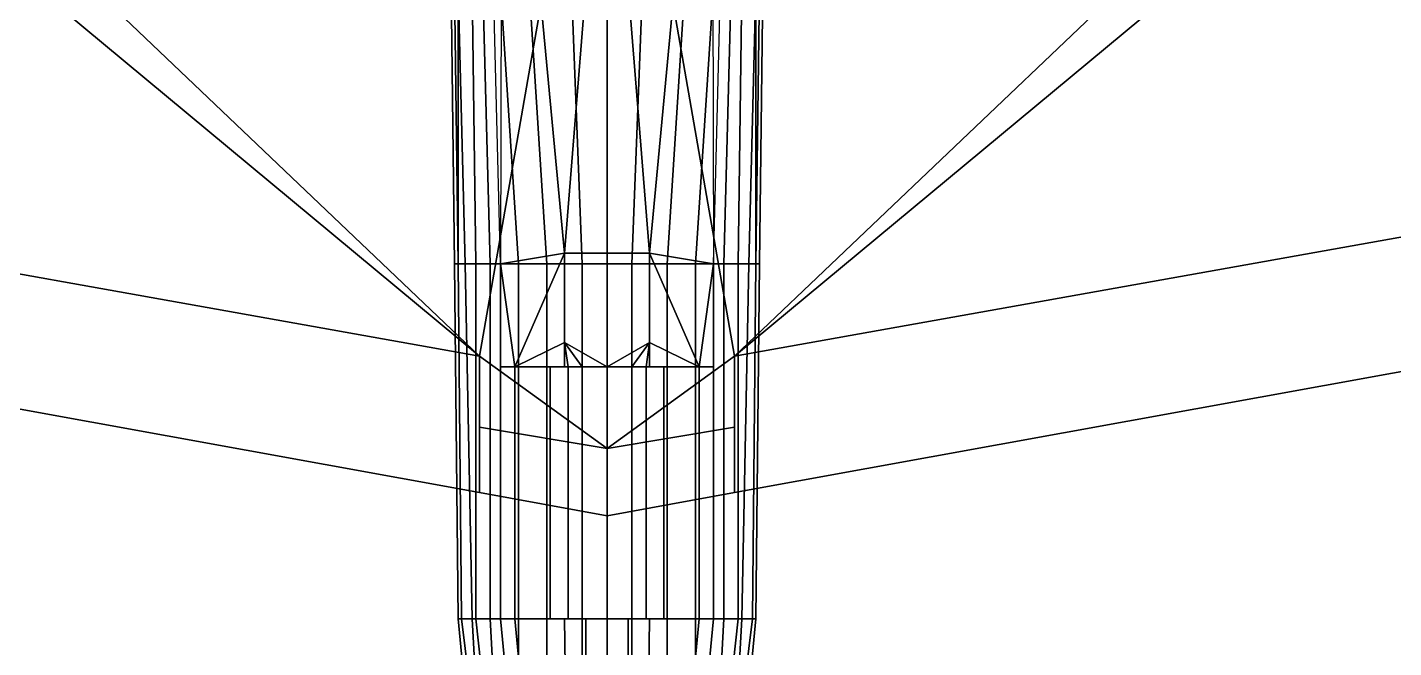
# Model space of a CAD drawing. Header units: millimetres. Extents: x -5.2 to 5.2, y -4.1 to 20.
# Drawn here: x -1.635 to 2.219, y -0.371 to 1.377 of the extents above; entities that cross this region are included whole.
import ezdxf

# ---------------------------------------------------------------- set-up
doc = ezdxf.new("R2010")
doc.units = ezdxf.units.MM
doc.header["$MEASUREMENT"] = 0
for name, color, linetype in [('h2', 6, 'Continuous'), ('w1', 5, 'Continuous'), ('w2', 1, 'Continuous')]:
    doc.layers.add(name, color=color, linetype=linetype)

msp = doc.modelspace()

# ---------------------------------------------------------------- linework, layer by layer
for points in [[(-0.43, 1.49, 0.11), (-0.44, 1.49, -0.01), (-0.43, 0.71, -0.01), (-0.42, 0.71, 0.11)], [(-0.44, 1.49, -0.19), (-0.42, 1.49, -0.33), (-0.4, 0.71, -0.42), (-0.43, 0.71, -0.16)], [(-0.44, 1.49, -0.01), (-0.44, 1.49, -0.19), (-0.43, 0.71, -0.16), (-0.43, 0.71, -0.01)], [(-0.42, 1.49, 0.14), (-0.43, 1.49, 0.11), (-0.42, 0.71, 0.11)], [(-0.42, 1.49, -0.33), (-0.35, 1.49, -0.61), (-0.33, 0.71, -0.64), (-0.4, 0.71, -0.42)], [(-0.38, 1.49, 0.25), (-0.42, 1.49, 0.14), (-0.42, 0.71, 0.11), (-0.37, 0.71, 0.25)], [(-0.32, 1.49, 0.31), (-0.38, 1.49, 0.25), (-0.37, 0.71, 0.25), (-0.3, 0.71, 0.34)], [(-0.35, 1.49, -0.61), (-0.3, 1.49, -0.72), (-0.25, 0.71, -0.78), (-0.33, 0.71, -0.64)], [(-0.3, 1.49, -0.72), (-0.22, 1.49, -0.83), (-0.17, 0.71, -0.87), (-0.25, 0.71, -0.78)], [(-0.19, 1.49, 0.37), (-0.2983, 1.49, 0.32), (-0.3, 0.71, 0.34), (-0.12, 0.74, 0.45)], [(-0.22, 1.49, -0.83), (-0.1, 1.49, -0.92), (-0.07, 0.71, -0.93), (-0.17, 0.71, -0.87)], [(-0.06, 1.49, 0.4), (-0.19, 1.49, 0.37), (-0.12, 0.74, 0.45)], [(0, 1.4212, 0.4046), (-0.06, 1.49, 0.4), (-0.12, 0.74, 0.45), (0, 0.74, 0.45)], [(-0.1, 1.49, -0.92), (0, 1.49, -0.94), (0, 0.71, -0.94), (-0.07, 0.71, -0.93)], [(-0.12, 0.74, 0.45), (-0.3, 0.71, 0.34), (-0.26, 0.42, 0.34), (-0.12, 0.74, 0.45)], [(-0.12, 0.4884, 0.678), (-0.12, 0.74, 0.45), (-0.26, 0.42, 0.34), (-0.12, 0.4884, 0.678)], [(0, 0.74, 0.45), (-0.12, 0.74, 0.45), (-0.12, 0.4884, 0.678), (0, 0.42, 0.74)], [(-0.43, 0.71, -0.16), (-0.4, 0.71, -0.42), (-0.38, -0.29, -0.57), (-0.42, -0.29, -0.28)], [(-0.43, 0.71, -0.01), (-0.43, 0.71, -0.16), (-0.42, -0.29, -0.28), (-0.42, -0.29, -0.17)], [(-0.42, 0.71, 0.11), (-0.43, 0.71, -0.01), (-0.42, -0.29, -0.17), (-0.41, -0.29, -0.01)], [(-0.37, 0.71, 0.25), (-0.42, 0.71, 0.11), (-0.41, -0.29, -0.01), (-0.37, -0.29, 0.13)], [(-0.4, 0.71, -0.42), (-0.33, 0.71, -0.64), (-0.33, -0.29, -0.7), (-0.38, -0.29, -0.57)], [(-0.3, 0.71, 0.34), (-0.37, 0.71, 0.25), (-0.37, -0.29, 0.13), (-0.3, -0.29, 0.26)], [(-0.33, 0.71, -0.64), (-0.25, 0.71, -0.78), (-0.25, -0.29, -0.81), (-0.33, -0.29, -0.7)], [(-0.26, 0.42, 0.34), (-0.3, 0.71, 0.34), (-0.3, -0.29, 0.26), (-0.26, -0.29, 0.34)], [(-0.25, 0.71, -0.78), (-0.17, 0.71, -0.87), (-0.17, -0.29, -0.86), (-0.25, -0.29, -0.81)], [(-0.17, 0.71, -0.87), (-0.07, 0.71, -0.93), (-0.07, -0.29, -0.91), (-0.17, -0.29, -0.86)], [(-0.07, 0.71, -0.93), (0, 0.71, -0.94), (0, -0.29, -0.92), (-0.07, -0.29, -0.91)], [(-0.12, 0.4884, 0.678), (-0.26, 0.42, 0.34), (-0.12, 0.42, 0.61), (-0.12, 0.4884, 0.678)], [(0, 0.42, 0.74), (-0.12, 0.4884, 0.678), (-0.07, 0.42, 0.72), (0, 0.42, 0.74)], [(-0.07, 0.42, 0.72), (-0.12, 0.4884, 0.678), (-0.11, 0.42, 0.69), (-0.07, 0.42, 0.72)], [(-0.11, 0.42, 0.69), (-0.12, 0.4884, 0.678), (-0.12, 0.42, 0.61), (-0.11, 0.42, 0.69)], [(-0.16, 0.42, 0.63), (-0.3, 0.42, 0.36), (-0.3, -0.29, 0.36), (-0.16, -0.29, 0.63)], [(-0.12, 0.42, 0.61), (-0.26, 0.42, 0.34), (-0.3, 0.42, 0.36), (-0.16, 0.42, 0.63)], [(-0.3, 0.42, 0.36), (-0.26, 0.42, 0.34), (-0.26, -0.29, 0.34), (-0.3, -0.29, 0.36)], [(-0.11, 0.42, 0.69), (-0.16, 0.42, 0.63), (-0.16, -0.29, 0.63), (-0.11, -0.29, 0.69)], [(-0.16, 0.42, 0.63), (-0.11, 0.42, 0.69), (-0.12, 0.42, 0.61), (-0.16, 0.42, 0.63)], [(-0.07, 0.42, 0.72), (-0.11, 0.42, 0.69), (-0.11, -0.29, 0.69), (-0.07, -0.29, 0.72)], [(0, 0.42, 0.74), (-0.07, 0.42, 0.72), (-0.07, -0.29, 0.72), (0, -0.29, 0.74)], [(-0.41, -0.29, -0.01), (-0.42, -0.29, -0.17), (-0.35, -1.02, -0.08), (-0.32, -1.02, 0.08)], [(-0.42, -0.29, -0.17), (-0.42, -0.29, -0.28), (-0.35, -1.02, -0.28), (-0.35, -1.02, -0.08)], [(-0.42, -0.29, -0.28), (-0.38, -0.29, -0.57), (-0.34, -1.02, -0.46), (-0.35, -1.02, -0.28)], [(-0.37, -0.29, 0.13), (-0.41, -0.29, -0.01), (-0.32, -1.02, 0.08), (-0.29, -1.02, 0.15)], [(-0.38, -0.29, -0.57), (-0.33, -0.29, -0.7), (-0.29, -1.02, -0.61), (-0.34, -1.02, -0.46)], [(-0.3, -0.29, 0.26), (-0.37, -0.29, 0.13), (-0.29, -1.02, 0.15), (-0.23, -1.02, 0.26)], [(-0.33, -0.29, -0.7), (-0.25, -0.29, -0.81), (-0.25, -1.02, -0.68), (-0.29, -1.02, -0.61)], [(-0.26, -0.29, 0.34), (-0.3, -0.29, 0.26), (-0.23, -1.02, 0.26), (-0.19, -1.02, 0.34)], [(-0.16, -0.29, 0.63), (-0.3, -0.29, 0.36), (-0.26, -0.29, 0.34), (-0.12, -0.29, 0.61)], [(-0.12, -0.29, 0.61), (-0.26, -0.29, 0.34), (-0.19, -1.02, 0.34), (-0.11, -1.02, 0.51)], [(-0.25, -0.29, -0.81), (-0.17, -0.29, -0.86), (-0.17, -1.02, -0.77), (-0.25, -1.02, -0.68)], [(-0.17, -0.29, -0.86), (-0.07, -0.29, -0.91), (-0.07, -1.02, -0.82), (-0.17, -1.02, -0.77)], [(-0.11, -0.29, 0.69), (-0.16, -0.29, 0.63), (-0.12, -0.29, 0.61), (-0.06, -0.29, 0.67)], [(-0.06, -0.29, 0.67), (-0.12, -0.29, 0.61), (-0.11, -1.02, 0.51), (-0.06, -1.02, 0.55)], [(-0.07, -0.29, 0.72), (-0.11, -0.29, 0.69), (-0.06, -0.29, 0.67)], [(-0.07, -0.29, -0.91), (0, -0.29, -0.92), (0, -1.02, -0.83), (-0.07, -1.02, -0.82)], [(0, -0.29, 0.74), (-0.07, -0.29, 0.72), (-0.06, -0.29, 0.67), (0, -0.29, 0.69)], [(0, -0.29, 0.69), (-0.06, -0.29, 0.67), (-0.06, -1.02, 0.55), (0, -1.02, 0.57)]]:
    msp.add_3dface(points)
at = {"layer": 'h2'}
for points in [[(0.1, 1.49, -0.92), (0, 1.49, -0.94), (0, 0.71, -0.94), (0.07, 0.71, -0.93)], [(0, 1.4212, 0.4046), (0.06, 1.49, 0.4), (0.12, 0.74, 0.45), (0, 0.74, 0.45)], [(0.06, 1.49, 0.4), (0.19, 1.49, 0.37), (0.12, 0.74, 0.45)], [(0.22, 1.49, -0.83), (0.1, 1.49, -0.92), (0.07, 0.71, -0.93), (0.17, 0.71, -0.87)], [(0.19, 1.49, 0.37), (0.2983, 1.49, 0.32), (0.3, 0.71, 0.34), (0.12, 0.74, 0.45)], [(0.3, 1.49, -0.72), (0.22, 1.49, -0.83), (0.17, 0.71, -0.87), (0.25, 0.71, -0.78)], [(0.35, 1.49, -0.61), (0.3, 1.49, -0.72), (0.25, 0.71, -0.78), (0.33, 0.71, -0.64)], [(0.32, 1.49, 0.31), (0.38, 1.49, 0.25), (0.37, 0.71, 0.25), (0.3, 0.71, 0.34)], [(0.42, 1.49, -0.33), (0.35, 1.49, -0.61), (0.33, 0.71, -0.64), (0.4, 0.71, -0.42)], [(0.38, 1.49, 0.25), (0.42, 1.49, 0.14), (0.42, 0.71, 0.11), (0.37, 0.71, 0.25)], [(0.44, 1.49, -0.19), (0.42, 1.49, -0.33), (0.4, 0.71, -0.42), (0.43, 0.71, -0.16)], [(0.42, 1.49, 0.14), (0.43, 1.49, 0.11), (0.42, 0.71, 0.11)], [(0.43, 1.49, 0.11), (0.44, 1.49, -0.01), (0.43, 0.71, -0.01), (0.42, 0.71, 0.11)], [(0.44, 1.49, -0.01), (0.44, 1.49, -0.19), (0.43, 0.71, -0.16), (0.43, 0.71, -0.01)], [(0, 0.74, 0.45), (0.12, 0.74, 0.45), (0.12, 0.4884, 0.678), (0, 0.42, 0.74)], [(0.12, 0.4884, 0.678), (0.12, 0.74, 0.45), (0.26, 0.42, 0.34), (0.12, 0.4884, 0.678)], [(0.12, 0.74, 0.45), (0.3, 0.71, 0.34), (0.26, 0.42, 0.34), (0.12, 0.74, 0.45)], [(0.07, 0.71, -0.93), (0, 0.71, -0.94), (0, -0.29, -0.92), (0.07, -0.29, -0.91)], [(0.17, 0.71, -0.87), (0.07, 0.71, -0.93), (0.07, -0.29, -0.91), (0.17, -0.29, -0.86)], [(0.25, 0.71, -0.78), (0.17, 0.71, -0.87), (0.17, -0.29, -0.86), (0.25, -0.29, -0.81)], [(0.33, 0.71, -0.64), (0.25, 0.71, -0.78), (0.25, -0.29, -0.81), (0.33, -0.29, -0.7)], [(0.26, 0.42, 0.34), (0.3, 0.71, 0.34), (0.3, -0.29, 0.26), (0.26, -0.29, 0.34)], [(0.3, 0.71, 0.34), (0.37, 0.71, 0.25), (0.37, -0.29, 0.13), (0.3, -0.29, 0.26)], [(0.4, 0.71, -0.42), (0.33, 0.71, -0.64), (0.33, -0.29, -0.7), (0.38, -0.29, -0.57)], [(0.37, 0.71, 0.25), (0.42, 0.71, 0.11), (0.41, -0.29, -0.01), (0.37, -0.29, 0.13)], [(0.43, 0.71, -0.16), (0.4, 0.71, -0.42), (0.38, -0.29, -0.57), (0.42, -0.29, -0.28)], [(0.42, 0.71, 0.11), (0.43, 0.71, -0.01), (0.42, -0.29, -0.17), (0.41, -0.29, -0.01)], [(0.43, 0.71, -0.01), (0.43, 0.71, -0.16), (0.42, -0.29, -0.28), (0.42, -0.29, -0.17)], [(0, 0.42, 0.74), (0.12, 0.4884, 0.678), (0.07, 0.42, 0.72), (0, 0.42, 0.74)], [(0.07, 0.42, 0.72), (0.12, 0.4884, 0.678), (0.11, 0.42, 0.69), (0.07, 0.42, 0.72)], [(0.11, 0.42, 0.69), (0.12, 0.4884, 0.678), (0.12, 0.42, 0.61), (0.11, 0.42, 0.69)], [(0.12, 0.4884, 0.678), (0.26, 0.42, 0.34), (0.12, 0.42, 0.61), (0.12, 0.4884, 0.678)], [(0, 0.42, 0.74), (0.07, 0.42, 0.72), (0.07, -0.29, 0.72), (0, -0.29, 0.74)], [(0.07, 0.42, 0.72), (0.11, 0.42, 0.69), (0.11, -0.29, 0.69), (0.07, -0.29, 0.72)], [(0.16, 0.42, 0.63), (0.11, 0.42, 0.69), (0.12, 0.42, 0.61), (0.16, 0.42, 0.63)], [(0.11, 0.42, 0.69), (0.16, 0.42, 0.63), (0.16, -0.29, 0.63), (0.11, -0.29, 0.69)], [(0.12, 0.42, 0.61), (0.26, 0.42, 0.34), (0.3, 0.42, 0.36), (0.16, 0.42, 0.63)], [(0.16, 0.42, 0.63), (0.3, 0.42, 0.36), (0.3, -0.29, 0.36), (0.16, -0.29, 0.63)], [(0.3, 0.42, 0.36), (0.26, 0.42, 0.34), (0.26, -0.29, 0.34), (0.3, -0.29, 0.36)], [(0.07, -0.29, -0.91), (0, -0.29, -0.92), (0, -1.02, -0.83), (0.07, -1.02, -0.82)], [(0, -0.29, 0.74), (0.07, -0.29, 0.72), (0.06, -0.29, 0.67), (0, -0.29, 0.69)], [(0, -0.29, 0.69), (0.06, -0.29, 0.67), (0.06, -1.02, 0.55), (0, -1.02, 0.57)], [(0.06, -0.29, 0.67), (0.12, -0.29, 0.61), (0.11, -1.02, 0.51), (0.06, -1.02, 0.55)], [(0.07, -0.29, 0.72), (0.11, -0.29, 0.69), (0.06, -0.29, 0.67)], [(0.11, -0.29, 0.69), (0.16, -0.29, 0.63), (0.12, -0.29, 0.61), (0.06, -0.29, 0.67)], [(0.17, -0.29, -0.86), (0.07, -0.29, -0.91), (0.07, -1.02, -0.82), (0.17, -1.02, -0.77)], [(0.12, -0.29, 0.61), (0.26, -0.29, 0.34), (0.19, -1.02, 0.34), (0.11, -1.02, 0.51)], [(0.16, -0.29, 0.63), (0.3, -0.29, 0.36), (0.26, -0.29, 0.34), (0.12, -0.29, 0.61)], [(0.25, -0.29, -0.81), (0.17, -0.29, -0.86), (0.17, -1.02, -0.77), (0.25, -1.02, -0.68)], [(0.26, -0.29, 0.34), (0.3, -0.29, 0.26), (0.23, -1.02, 0.26), (0.19, -1.02, 0.34)], [(0.3, -0.29, 0.26), (0.37, -0.29, 0.13), (0.29, -1.02, 0.15), (0.23, -1.02, 0.26)], [(0.33, -0.29, -0.7), (0.25, -0.29, -0.81), (0.25, -1.02, -0.68), (0.29, -1.02, -0.61)], [(0.38, -0.29, -0.57), (0.33, -0.29, -0.7), (0.29, -1.02, -0.61), (0.34, -1.02, -0.46)], [(0.37, -0.29, 0.13), (0.41, -0.29, -0.01), (0.32, -1.02, 0.08), (0.29, -1.02, 0.15)], [(0.41, -0.29, -0.01), (0.42, -0.29, -0.17), (0.35, -1.02, -0.08), (0.32, -1.02, 0.08)], [(0.42, -0.29, -0.28), (0.38, -0.29, -0.57), (0.34, -1.02, -0.46), (0.35, -1.02, -0.28)], [(0.42, -0.29, -0.17), (0.42, -0.29, -0.28), (0.35, -1.02, -0.28), (0.35, -1.02, -0.08)]]:
    msp.add_3dface(points, dxfattribs=at)
at = {"layer": 'w1'}
for points in [[(0, 2.51, -0.49), (-2.01, 1.82, -0.3228), (-0.36, 0.45, -0.4601), (0, 2.51, -0.49)], [(-0.36, 0.45, -0.8196), (-2.01, 2.02, -0.5884), (0, 2.51, -0.87), (-0.36, 0.45, -0.8196)], [(0, 0.19, -0.49), (0, 2.51, -0.49), (-0.36, 0.45, -0.4601), (0, 0.19, -0.49)], [(0, 0.19, -0.87), (-0.36, 0.45, -0.8196), (0, 2.51, -0.87), (0, 0.19, -0.87)], [(-0.36, 0.45, -0.8196), (-2.77, 0.88, -0.482), (-4.91, 1.97, -0.1822), (-2.01, 2.02, -0.5884)], [(-2.01, 1.82, -0.3228), (-4.91, 1.97, -0.0816), (-2.77, 0.88, -0.2596), (-0.36, 0.45, -0.4601)], [(-0.36, 0.45, -0.4601), (-2.77, 0.88, -0.2596), (-2.77, 0.5031, -0.3965), (-0.36, 0.0654, -0.6867)], [(-0.36, 0.0654, -0.6867), (-2.77, 0.5031, -0.3965), (-2.77, 0.88, -0.482), (-0.36, 0.45, -0.8196)], [(0, 0.19, -0.49), (-0.36, 0.45, -0.4601), (-0.36, 0.25, -0.4601), (0, 0.19, -0.49)], [(0, 0.19, -0.87), (-0.36, 0.25, -0.8196), (-0.36, 0.45, -0.8196), (0, 0.19, -0.87)], [(-0.36, 0.25, -0.4601), (-0.36, 0.45, -0.4601), (-0.36, 0.0654, -0.6867), (-0.36, 0.25, -0.4601)], [(-0.36, 0.25, -0.8196), (-0.36, 0.0654, -0.6867), (-0.36, 0.45, -0.8196), (-0.36, 0.25, -0.8196)], [(0, 0.19, -0.49), (-0.36, 0.25, -0.4601), (-0.36, 0.0654, -0.6867), (0, 0, -0.73)], [(0, 0, -0.73), (-0.36, 0.0654, -0.6867), (-0.36, 0.25, -0.8196), (0, 0.19, -0.87)]]:
    msp.add_3dface(points, dxfattribs=at)
at = {"layer": 'w2'}
for points in [[(0.36, 0.45, -0.8196), (2.01, 2.02, -0.5884), (0, 2.51, -0.87), (0.36, 0.45, -0.8196)], [(0, 0.19, -0.87), (0.36, 0.45, -0.8196), (0, 2.51, -0.87), (0, 0.19, -0.87)], [(0, 2.51, -0.49), (2.01, 1.82, -0.3228), (0.36, 0.45, -0.4601), (0, 2.51, -0.49)], [(0, 0.19, -0.49), (0, 2.51, -0.49), (0.36, 0.45, -0.4601), (0, 0.19, -0.49)], [(0.36, 0.45, -0.8196), (2.77, 0.88, -0.482), (4.91, 1.97, -0.1822), (2.01, 2.02, -0.5884)], [(2.01, 1.82, -0.3228), (4.91, 1.97, -0.0816), (2.77, 0.88, -0.2596), (0.36, 0.45, -0.4601)], [(0.36, 0.0654, -0.6867), (2.77, 0.5031, -0.3965), (2.77, 0.88, -0.482), (0.36, 0.45, -0.8196)], [(0.36, 0.45, -0.4601), (2.77, 0.88, -0.2596), (2.77, 0.5031, -0.3965), (0.36, 0.0654, -0.6867)], [(0, 0.19, -0.87), (0.36, 0.25, -0.8196), (0.36, 0.45, -0.8196), (0, 0.19, -0.87)], [(0, 0.19, -0.49), (0.36, 0.45, -0.4601), (0.36, 0.25, -0.4601), (0, 0.19, -0.49)], [(0.36, 0.25, -0.4601), (0.36, 0.45, -0.4601), (0.36, 0.0654, -0.6867), (0.36, 0.25, -0.4601)], [(0.36, 0.25, -0.8196), (0.36, 0.0654, -0.6867), (0.36, 0.45, -0.8196), (0.36, 0.25, -0.8196)], [(0, 0.19, -0.49), (0.36, 0.25, -0.4601), (0.36, 0.0654, -0.6867), (0, 0, -0.73)], [(0, 0, -0.73), (0.36, 0.0654, -0.6867), (0.36, 0.25, -0.8196), (0, 0.19, -0.87)]]:
    msp.add_3dface(points, dxfattribs=at)

doc.saveas('drawing.dxf')
